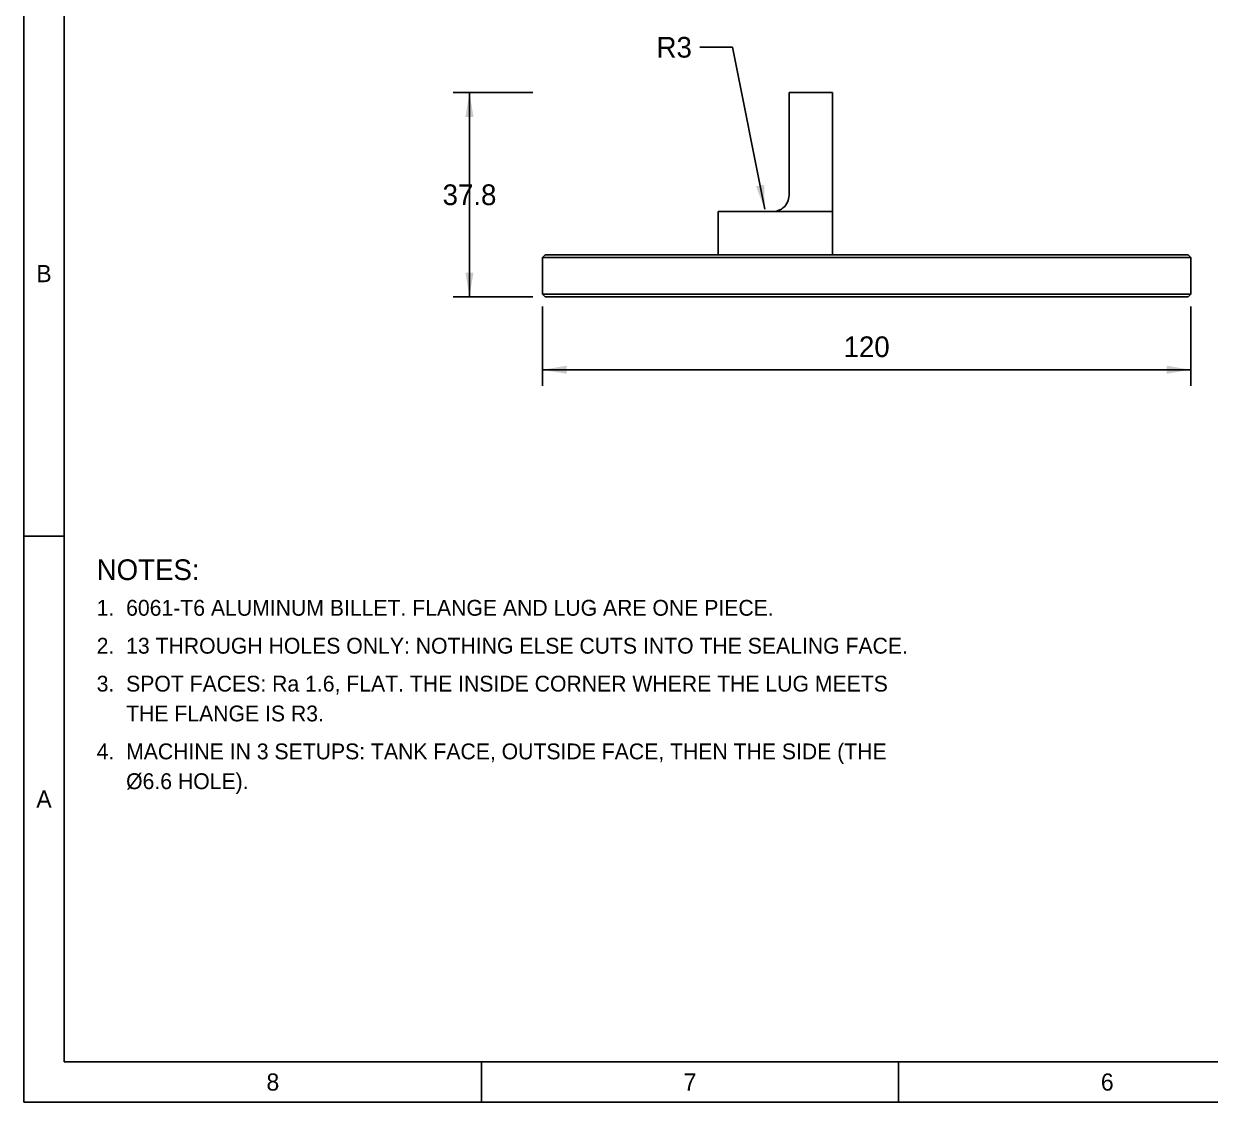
# Model space of a CAD drawing. Header units: millimetres. Extents: x 5 to 427, y 5 to 274.
# Drawn here: x 5 to 151.4, y 5 to 138.1 of the extents above; entities that cross this region are included whole.
import ezdxf
from ezdxf.enums import TextEntityAlignment as Align

# ---------------------------------------------------------------- set-up
doc = ezdxf.new("R2010")
doc.units = ezdxf.units.MM
for name, color, linetype in [('BORDER', 7, 'CONTINUOUS'), ('DIM', 3, 'CONTINUOUS'), ('TEXT', 7, 'Continuous'), ('THIN', 7, 'CONTINUOUS'), ('VISIBLE', 7, 'CONTINUOUS')]:
    doc.layers.add(name, color=color, linetype=linetype)

msp = doc.modelspace()

# ---------------------------------------------------------------- linework, layer by layer
at = {"layer": 'BORDER'}
msp.add_lwpolyline([(10, 10), (421.8, 10), (421.8, 269.4), (10, 269.4)], close=True, dxfattribs=at)
at = {"layer": 'DIM'}
for points in [[(96.44, 115.2), (92.44, 135.2), (88.44, 135.2)], [(67.8, 129.6), (58, 129.6)], [(60, 104.4), (60, 129.6)], [(67.8, 104.4), (58, 104.4)], [(69, 103.2), (69, 93.4)], [(149, 103.2), (149, 93.4)], [(69, 95.4), (149, 95.4)]]:
    msp.add_lwpolyline(points, dxfattribs=at)
for points in [[(60, 129.6), (59.5, 126.6), (60.5, 126.6)], [(96.44, 115.2), (96.35, 118.24), (95.36, 118.04)], [(60, 104.4), (60.5, 107.4), (59.5, 107.4)], [(69, 95.4), (72, 94.9), (72, 95.9)], [(149, 95.4), (146, 95.9), (146, 94.9)]]:
    msp.add_solid(points, dxfattribs=at)
at = {"layer": 'THIN'}
msp.add_lwpolyline([(5, 5), (426.8, 5), (426.8, 274.4), (5, 274.4)], close=True, dxfattribs=at)
for points in [[(5, 74.85), (10, 74.85)], [(61.48, 5), (61.48, 10)], [(112.95, 5), (112.95, 10)]]:
    msp.add_lwpolyline(points, dxfattribs=at)
at = {"layer": 'VISIBLE'}
for points in [[(104.77, 129.6), (99.43, 129.6)], [(99.43, 116.94), (99.43, 129.6)], [(104.77, 116.94), (104.77, 129.6)], [(99.43, 119.4), (99.43, 119.41), (99.43, 119.45), (99.43, 119.57), (99.43, 120.05), (99.43, 121.6), (99.43, 123.16), (99.43, 123.64), (99.43, 123.76), (99.43, 123.79), (99.43, 123.8)], [(99.43, 123.8), (99.43, 123.79), (99.43, 123.76), (99.43, 123.64), (99.43, 123.16), (99.43, 121.6)], [(99.43, 119.4), (99.43, 119.41), (99.43, 119.45), (99.43, 119.57), (99.43, 120.05), (99.43, 121.6), (99.43, 123.16), (99.43, 123.64), (99.43, 123.76), (99.43, 123.79), (99.43, 123.8)], [(99.43, 123.8), (99.43, 123.79), (99.43, 123.76), (99.43, 123.64), (99.43, 123.16), (99.43, 121.6)], [(99.43, 123.8), (99.43, 123.8)], [(99.43, 123.8), (99.43, 123.8)], [(99.43, 121.6), (99.43, 120.05), (99.43, 119.57), (99.43, 119.45), (99.43, 119.41), (99.43, 119.4)], [(99.43, 121.6), (99.43, 120.05), (99.43, 119.57), (99.43, 119.45), (99.43, 119.41), (99.43, 119.4)], [(99.43, 119.4), (99.43, 119.4)], [(97.43, 114.94), (97.66, 114.95), (97.88, 114.99), (98.09, 115.05), (98.3, 115.13), (98.5, 115.24), (98.68, 115.37), (98.85, 115.52), (99, 115.69), (99.13, 115.87), (99.24, 116.07), (99.32, 116.28), (99.38, 116.49), (99.42, 116.71), (99.43, 116.94)], [(97.43, 114.94), (97.66, 114.95), (97.88, 114.99), (98.09, 115.05), (98.3, 115.13), (98.5, 115.24), (98.68, 115.37), (98.85, 115.52), (99, 115.69), (99.13, 115.87), (99.24, 116.07), (99.32, 116.28), (99.38, 116.49), (99.42, 116.71), (99.43, 116.94)], [(104.77, 114.94), (104.77, 114.95), (104.77, 114.97), (104.77, 115.09), (104.77, 115.52), (104.77, 116.94)], [(104.77, 114.94), (90.67, 114.94)], [(90.67, 109.6), (90.67, 114.94)], [(104.77, 109.6), (104.77, 114.94)], [(69.33, 109.6), (69, 109.27)], [(69, 109.27), (69.75, 109.27), (71.97, 109.27), (75.57, 109.27), (80.43, 109.27), (86.36, 109.27), (93.14, 109.27), (100.51, 109.27), (108.19, 109.27), (115.91, 109.27), (123.37, 109.27), (130.29, 109.27), (136.42, 109.27), (141.51, 109.27), (145.39, 109.27)], [(69, 104.74), (69, 109.27)], [(69.33, 109.6), (70.08, 109.6), (72.28, 109.6), (75.85, 109.6), (80.67, 109.6), (86.55, 109.6), (93.27, 109.6), (100.58, 109.6), (108.2, 109.6), (115.85, 109.6), (123.25, 109.6), (130.12, 109.6), (136.19, 109.6), (141.24, 109.6), (145.09, 109.6)], [(145.09, 109.6), (145.58, 109.6), (146.03, 109.6), (146.45, 109.6), (146.83, 109.6), (147.17, 109.6), (147.49, 109.6), (147.76, 109.6), (148, 109.6), (148.2, 109.6), (148.37, 109.6), (148.5, 109.6), (148.59, 109.6), (148.65, 109.6), (148.67, 109.6)], [(145.39, 109.27), (145.88, 109.27), (146.34, 109.27), (146.76, 109.27), (147.15, 109.27), (147.5, 109.27), (147.81, 109.27), (148.09, 109.27), (148.33, 109.27), (148.53, 109.27), (148.7, 109.27), (148.83, 109.27), (148.93, 109.27), (148.98, 109.27), (149, 109.27)], [(148.67, 109.6), (149, 109.27)], [(149, 104.74), (149, 109.27)], [(69, 104.74), (69.75, 104.74), (71.97, 104.74), (75.57, 104.74), (80.43, 104.74), (86.36, 104.74), (93.14, 104.74), (100.51, 104.74), (108.19, 104.74), (115.91, 104.74), (123.37, 104.74), (130.29, 104.74), (136.42, 104.74), (141.51, 104.74), (145.39, 104.74)], [(69.33, 104.4), (69, 104.74)], [(69.33, 104.4), (70.08, 104.4), (72.28, 104.4), (75.85, 104.4), (80.67, 104.4), (86.55, 104.4), (93.27, 104.4), (100.58, 104.4), (108.2, 104.4), (115.85, 104.4), (123.25, 104.4), (130.12, 104.4), (136.19, 104.4), (141.24, 104.4), (145.09, 104.4)], [(145.09, 104.4), (145.58, 104.4), (146.03, 104.4), (146.45, 104.4), (146.83, 104.4), (147.17, 104.4), (147.49, 104.4), (147.76, 104.4), (148, 104.4), (148.2, 104.4), (148.37, 104.4), (148.5, 104.4), (148.59, 104.4), (148.65, 104.4), (148.67, 104.4)], [(145.39, 104.74), (145.88, 104.74), (146.34, 104.74), (146.76, 104.74), (147.15, 104.74), (147.5, 104.74), (147.81, 104.74), (148.09, 104.74), (148.33, 104.74), (148.53, 104.74), (148.7, 104.74), (148.83, 104.74), (148.93, 104.74), (148.98, 104.74), (149, 104.74)], [(148.67, 104.4), (149, 104.74)]]:
    msp.add_lwpolyline(points, dxfattribs=at)

# ---------------------------------------------------------------- texts
at = {"layer": 'TEXT'}
msp.add_text('R3', height=2.55, dxfattribs=at).set_placement((87.44, 135.2), align=Align.MIDDLE_RIGHT)
for s, height, p in [('37.8', 2.55, (60, 117)), ('B', 2.12, (7.5, 107.27)), ('A', 2.12, (7.5, 42.42)), ('8', 2.12, (35.74, 7.5)), ('7', 2.12, (87.21, 7.5)), ('6', 2.12, (138.69, 7.5))]:
    msp.add_text(s, height=height, dxfattribs=at).set_placement(p, align=Align.MIDDLE_CENTER)
msp.add_text('120', height=2.55, dxfattribs=at).set_placement((109, 96.2), align=Align.BOTTOM_CENTER)
for s, height, p in [('NOTES:', 2.55, (14, 72)), ('1.  6061-T6 ALUMINUM BILLET. FLANGE AND LUG ARE ONE PIECE.', 1.955, (14, 67)), ('2.  13 THROUGH HOLES ONLY: NOTHING ELSE CUTS INTO THE SEALING FACE.', 1.955, (14, 62.32)), ('3.  SPOT FACES: Ra 1.6, FLAT. THE INSIDE CORNER WHERE THE LUG MEETS', 1.955, (14, 57.64)), ('     THE FLANGE IS R3.', 1.955, (14, 53.96)), ('4.  MACHINE IN 3 SETUPS: TANK FACE, OUTSIDE FACE, THEN THE SIDE (THE', 1.955, (14, 49.28)), ('     %%c6.6 HOLE).', 1.955, (14, 45.6))]:
    msp.add_text(s, height=height, dxfattribs=at).set_placement(p, align=Align.TOP_LEFT)

doc.saveas('drawing.dxf')
